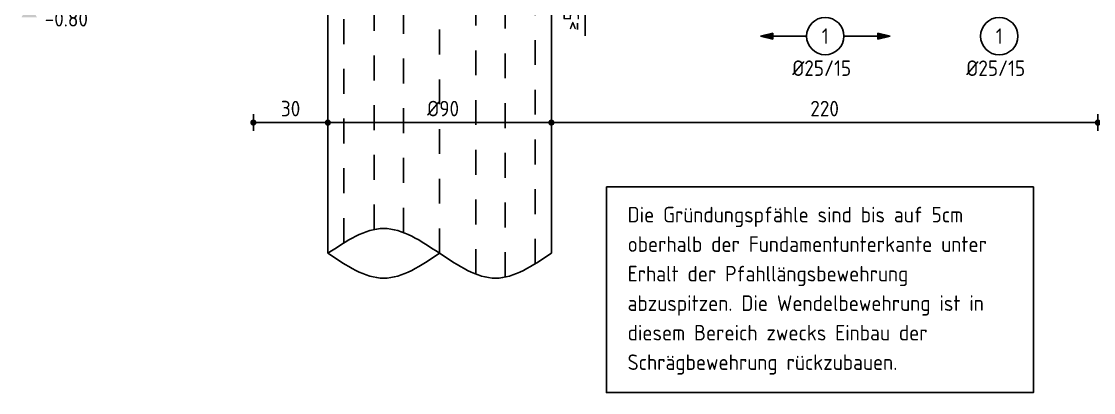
# Model space of a CAD drawing. Extents: x 0 to 30.1, y 0 to 14.9.
# Drawn here: x 8.773 to 13.089, y 2.35 to 3.843 of the extents above; entities that cross this region are included whole.
import ezdxf
from ezdxf.enums import TextEntityAlignment as Align

# ---------------------------------------------------------------- set-up
doc = ezdxf.new("R2010")
doc.units = 0
doc.header["$LTSCALE"] = 0.25
doc.linetypes.add('AUSGEZOGEN', pattern=[1000.01, 1000, 0.01])
doc.linetypes.add('HIDDEN2', pattern=[0.187, 0.125, -0.062])
for name, color, linetype in [('BETON', 7, 'Continuous'), ('HILFE', 7, 'Continuous'), ('koten', 7, 'Continuous'), ('MASSE', 7, 'Continuous'), ('RND', 7, 'Continuous'), ('TEXT', 7, 'Continuous')]:
    doc.layers.add(name, color=color, linetype=linetype)
doc.styles.add('txt', font='isocp.shx')
doc.dimstyles.new('DOT_I', dxfattribs={"dimscale": 0.25, "dimtxt": 0.25, "dimasz": 0.25, "dimexe": 0.1, "dimexo": 0.3, "dimgap": 0.1, "dimtad": 1, "dimdec": 3, "dimzin": 3, "dimtxsty": 'txt', "dimblk": 'DOT', "dimblk1": 'DOT', "dimblk2": 'DOT', "dimsah": 1, "dimcen": 0.1, "dimse1": 1, "dimse2": 1, "dimazin": 0, "dimtfac": 1, "dimtdec": 4, "dimtix": 1, "dimtmove": 2, "dimatfit": 3, "dimfxl": 0, "dimtvp": 1, "dimtolj": 1, "dimtzin": 0, "dimarcsym": 0})

# ---------------------------------------------------------------- blocks, each defined once
blk = doc.blocks.new('DOT')
at = {"layer": 'MASSE', "color": 7, "linetype": 'Continuous'}
for p, q in [((0, 0), (-1, 0)), ((0, 0.54), (0, -0.54))]:
    blk.add_line(p, q, dxfattribs=at)
at = {"layer": 'MASSE', "color": 7, "linetype": 'Continuous', "const_width": 0.2}
blk.add_lwpolyline([(-0.1, 0, 1), (0.1, 0, 1)], format="xyb", close=True, dxfattribs=at)
blk = doc.blocks.new('*D64')
at = {"layer": 'DEFPOINTS', "color": 0, "linetype": 'AUSGEZOGEN', "transparency": 16777216}
for p in [(10.0062, 3.4359), (10.9062, 3.4359), (10.9062, 3.4359)]:
    blk.add_point(p, dxfattribs=at)
at = {"layer": 'MASSE', "color": 0, "linetype": 'AUSGEZOGEN', "lineweight": -2, "transparency": 16777216}
blk.add_line((10.0687, 3.4359), (10.8437, 3.4359), dxfattribs=at)
at = {"layer": 'MASSE', "color": 0, "linetype": 'AUSGEZOGEN', "lineweight": -2, "transparency": 16777216, "xscale": 0.0625, "yscale": 0.0625, "zscale": 0.0625, "rotation": 180}
blk.add_blockref('DOT', (10.0062, 3.4359), dxfattribs=at)
at = {"layer": 'MASSE', "color": 0, "linetype": 'AUSGEZOGEN', "lineweight": -2, "transparency": 16777216, "xscale": 0.0625, "yscale": 0.0625, "zscale": 0.0625}
blk.add_blockref('DOT', (10.9062, 3.4359), dxfattribs=at)
at = {"layer": 'MASSE', "color": 0, "linetype": 'AUSGEZOGEN', "transparency": 16777216, "insert": (10.4702, 3.4922), "char_height": 0.0625, "attachment_point": 5, "style": 'txt'}
blk.add_mtext('\\A1;%%C90', dxfattribs=at)
blk = doc.blocks.new('OKRD_U')
at = {"layer": 'koten', "color": 7, "linetype": 'Continuous'}
blk.add_solid([(-0.125, -0.202), (0.125, -0.202), (0, 0)], dxfattribs=at)
at = {"layer": 'koten', "style": 'txt'}
blk.add_attdef('OKRD', (0.25, -0.35), '', height=0.25, dxfattribs=at)
blk = doc.blocks.new('*D66')
at = {"layer": 'DEFPOINTS', "color": 0, "linetype": 'AUSGEZOGEN', "transparency": 16777216}
for p in [(11.0421, 3.9599), (11.0421, 3.9099), (11.0421, 3.9099)]:
    blk.add_point(p, dxfattribs=at)
at = {"layer": 'MASSE', "color": 0, "linetype": 'AUSGEZOGEN', "lineweight": -2, "transparency": 16777216}
for p, q in [((11.0421, 4.0224), (11.0421, 4.0849)), ((11.0421, 3.9599), (11.0421, 3.9099)), ((11.0421, 3.8474), (11.0421, 3.7849))]:
    blk.add_line(p, q, dxfattribs=at)
at = {"layer": 'MASSE', "color": 0, "linetype": 'AUSGEZOGEN', "lineweight": -2, "transparency": 16777216, "xscale": 0.0625, "yscale": 0.0625, "zscale": 0.0625}
for p, rotation in [((11.0421, 3.9599), 270), ((11.0421, 3.9099), 90)]:
    blk.add_blockref('DOT', p, dxfattribs=dict(at, rotation=rotation))
at = {"layer": 'MASSE', "color": 0, "linetype": 'AUSGEZOGEN', "transparency": 16777216, "insert": (10.9859, 3.8469), "char_height": 0.0625, "attachment_point": 5, "rotation": 90, "style": 'txt'}
blk.add_mtext('\\A1;>5', dxfattribs=at)
blk = doc.blocks.new('*D102')
at = {"layer": 'DEFPOINTS', "color": 0, "linetype": 'AUSGEZOGEN', "transparency": 16777216}
for p in [(9.7062, 3.4359), (10.0062, 3.4359), (10.0062, 3.4359)]:
    blk.add_point(p, dxfattribs=at)
at = {"layer": 'MASSE', "color": 0, "linetype": 'AUSGEZOGEN', "lineweight": -2, "transparency": 16777216}
blk.add_line((9.7687, 3.4359), (9.9437, 3.4359), dxfattribs=at)
at = {"layer": 'MASSE', "color": 0, "linetype": 'AUSGEZOGEN', "lineweight": -2, "transparency": 16777216, "xscale": 0.0625, "yscale": 0.0625, "zscale": 0.0625, "rotation": 180}
blk.add_blockref('DOT', (9.7062, 3.4359), dxfattribs=at)
at = {"layer": 'MASSE', "color": 0, "linetype": 'AUSGEZOGEN', "lineweight": -2, "transparency": 16777216, "xscale": 0.0625, "yscale": 0.0625, "zscale": 0.0625}
blk.add_blockref('DOT', (10.0062, 3.4359), dxfattribs=at)
at = {"layer": 'MASSE', "color": 0, "linetype": 'AUSGEZOGEN', "transparency": 16777216, "insert": (9.8562, 3.4922), "char_height": 0.0625, "attachment_point": 5, "style": 'txt'}
blk.add_mtext('\\A1;30', dxfattribs=at)
blk = doc.blocks.new('*D103')
at = {"layer": 'DEFPOINTS', "color": 0, "linetype": 'AUSGEZOGEN', "transparency": 16777216}
for p in [(10.9062, 3.4359), (10.9062, 3.4359), (13.1062, 3.4359)]:
    blk.add_point(p, dxfattribs=at)
at = {"layer": 'MASSE', "color": 0, "linetype": 'AUSGEZOGEN', "lineweight": -2, "transparency": 16777216}
blk.add_line((13.0437, 3.4359), (10.9687, 3.4359), dxfattribs=at)
at = {"layer": 'MASSE', "color": 0, "linetype": 'AUSGEZOGEN', "lineweight": -2, "transparency": 16777216, "xscale": 0.0625, "yscale": 0.0625, "zscale": 0.0625, "rotation": 180}
blk.add_blockref('DOT', (10.9062, 3.4359), dxfattribs=at)
at = {"layer": 'MASSE', "color": 0, "linetype": 'AUSGEZOGEN', "lineweight": -2, "transparency": 16777216, "xscale": 0.0625, "yscale": 0.0625, "zscale": 0.0625}
blk.add_blockref('DOT', (13.1062, 3.4359), dxfattribs=at)
at = {"layer": 'MASSE', "color": 0, "linetype": 'AUSGEZOGEN', "transparency": 16777216, "insert": (12.0062, 3.4922), "char_height": 0.0625, "attachment_point": 5, "style": 'txt'}
blk.add_mtext('\\A1;220', dxfattribs=at)
blk = doc.blocks.new('RND_HIN')
at = {"layer": 'RND', "color": 7, "linetype": 'Continuous'}
blk.add_circle((0, 0), 0.3, dxfattribs=at)
at = {"layer": 'RND', "color": 7, "linetype": 'Continuous', "style": 'txt'}
blk.add_attdef('POSI', text='', height=0.25, dxfattribs=at).set_placement((0, 0), align=Align.MIDDLE)
blk = doc.blocks.new('Pfeillinie')
at = {"layer": 'TEXT', "linetype": 'Continuous'}
blk.add_hatch(color=7, dxfattribs=at).paths.add_polyline_path([(0, 0), (-0.8, 0.2), (-0.8, 0), (-0.8, -0.2)])
at = {"layer": 'TEXT', "color": 7, "linetype": 'Continuous'}
for p, q in [((-0.8, 0), (-0.8, 0.2)), ((-0.8, 0.2), (0, 0)), ((-0.8, 0), (-0.8, -0.2)), ((-0.8, -0.2), (0, 0))]:
    blk.add_line(p, q, dxfattribs=at)

msp = doc.modelspace()

# ---------------------------------------------------------------- linework, layer by layer
at = {"layer": 'BETON', "color": 6, "linetype": 'AUSGEZOGEN', "ltscale": 0.1}
for p, q in [((10.0062, 2.9099), (10.0062, 3.9099)), ((10.9062, 2.9099), (10.9062, 3.9099))]:
    msp.add_line(p, q, dxfattribs=at)
at = {"layer": 'BETON', "color": 6, "linetype": 'AUSGEZOGEN'}
msp.add_spline([(10.9062, 2.9099), (10.6812, 2.8099), (10.4562, 2.9099), (10.2312, 3.0099), (10.0062, 2.9099)], degree=3, dxfattribs=at)
msp.add_open_spline([(10.4562, 2.9099), (10.3812, 2.8599), (10.2312, 2.7599), (10.0812, 2.8599), (10.0062, 2.9099)], degree=3, dxfattribs=at)
at = {"layer": 'HILFE', "color": 102, "linetype": 'AUSGEZOGEN'}
msp.add_lwpolyline([(11.1279, 3.1772), (12.8469, 3.1772), (12.8469, 2.3498), (11.1279, 2.3498)], close=True, dxfattribs=at)
at = {"layer": 'MASSE', "color": 7, "linetype": 'AUSGEZOGEN'}
msp.add_line((11.0112, 3.8361), (11.0112, 3.8098), dxfattribs=at)
at = {"layer": 'RND', "color": 1, "linetype": 'HIDDEN2'}
for points in [[(10.0711, 2.952), (10.0711, 4.7099)], [(10.1924, 3.0057), (10.1924, 4.7099)], [(10.3102, 2.9935), (10.3102, 4.7099)], [(10.4562, 2.9099), (10.4562, 4.7099)], [(10.6022, 2.8262), (10.6022, 4.7099)], [(10.7199, 2.8141), (10.7199, 4.7099)], [(10.8412, 2.8678), (10.8412, 4.7099)]]:
    msp.add_lwpolyline(points, dxfattribs=at)
at = {"layer": 'RND', "color": 102, "linetype": 'AUSGEZOGEN'}
for points in [[(11.7475, 3.7837), (11.9337, 3.7837)], [(12.2699, 3.7837), (12.0837, 3.7837)]]:
    msp.add_lwpolyline(points, dxfattribs=at)

# ---------------------------------------------------------------- block references
at = {"layer": 'koten', "color": 7, "xscale": 0.25, "yscale": 0.25, "zscale": 0.25}
msp.add_blockref('OKRD_U', (8.8038, 3.9099), dxfattribs=at).add_auto_attribs({'OKRD': '-0.80'})
at = {"layer": 'RND', "color": 7, "linetype": 'AUSGEZOGEN'}
ref = msp.add_blockref('RND_HIN', (12.0087, 3.7837), dxfattribs=dict(at, xscale=-0.25, yscale=0.25, zscale=0.25, rotation=180))
ref.add_attrib('POSI', '1', dxfattribs={"color": 7, "linetype": 'Continuous', "height": 0.0625, "style": 'txt'}).set_placement((12.0087, 3.7837), align=Align.MIDDLE)
at = {"layer": 'RND', "color": 7, "linetype": 'AUSGEZOGEN', "xscale": 0.25, "yscale": 0.25, "zscale": 0.25}
msp.add_blockref('RND_HIN', (12.7092, 3.7836), dxfattribs=at).add_auto_attribs({'POSI': '1'})
at = {"layer": 'RND', "color": 102, "linetype": 'AUSGEZOGEN', "yscale": 0.0625, "zscale": 0.0625}
for p, xscale in [((11.7475, 3.7837), -0.0625), ((12.2699, 3.7837), 0.0625)]:
    msp.add_blockref('Pfeillinie', p, dxfattribs=dict(at, xscale=xscale))

# ---------------------------------------------------------------- texts
at = {"layer": 'TEXT', "color": 7, "linetype": 'AUSGEZOGEN', "style": 'txt'}
for s, p in [('%%C25/15', (11.8759, 3.6236)), ('%%C25/15', (12.5765, 3.6234)), ('Die Gründungspfähle sind bis auf 5cm', (11.2131, 3.0344)), ('oberhalb der Fundamentunterkante unter', (11.2131, 2.9157)), ('Erhalt der Pfahllängsbewehrung ', (11.2131, 2.7969)), ('abzuspitzen. Die Wendelbewehrung ist in ', (11.2131, 2.6782)), ('diesem Bereich zwecks Einbau der', (11.2131, 2.5594)), ('Schrägbewehrung rückzubauen.', (11.2131, 2.4407))]:
    msp.add_text(s, height=0.0625, dxfattribs=at).set_placement(p)

# ---------------------------------------------------------------- dimensions: what is measured, and where the dimension line sits
at = {"layer": 'MASSE', "color": 7, "linetype": 'AUSGEZOGEN'}
dim = msp.add_linear_dim(base=(11.0421, 3.9099), p1=(11.0421, 3.9599), p2=(11.0421, 3.9099), angle=90, text='><>', dimstyle='DOT_I', override={"dimdec": 0, "dimlfac": 100}, dxfattribs=at)
dim.commit()
dim.dimension.update_dxf_attribs({"geometry": '*D66', "text_midpoint": (10.9859, 3.8469), "dimtype": 160})
for base, p1, p2, picture, middle in [((10.0062, 3.4359), (9.7062, 3.4359), (10.0062, 3.4359), '*D102', (9.8562, 3.4922)), ((10.9062, 3.4359), (13.1062, 3.4359), (10.9062, 3.4359), '*D103', (12.0062, 3.4922))]:
    dim = msp.add_linear_dim(base=base, p1=p1, p2=p2, dimstyle='DOT_I', override={"dimdec": 0, "dimlfac": 100}, dxfattribs=at)
    dim.commit()
    dim.dimension.update_dxf_attribs({"geometry": picture, "text_midpoint": middle})
dim = msp.add_linear_dim(base=(10.9062, 3.4359), p1=(10.0062, 3.4359), p2=(10.9062, 3.4359), text='%%C<>', dimstyle='DOT_I', override={"dimdec": 0, "dimlfac": 100}, dxfattribs=at)
dim.commit()
dim.dimension.update_dxf_attribs({"geometry": '*D64', "text_midpoint": (10.4702, 3.4922), "dimtype": 160})

doc.saveas('drawing.dxf')
